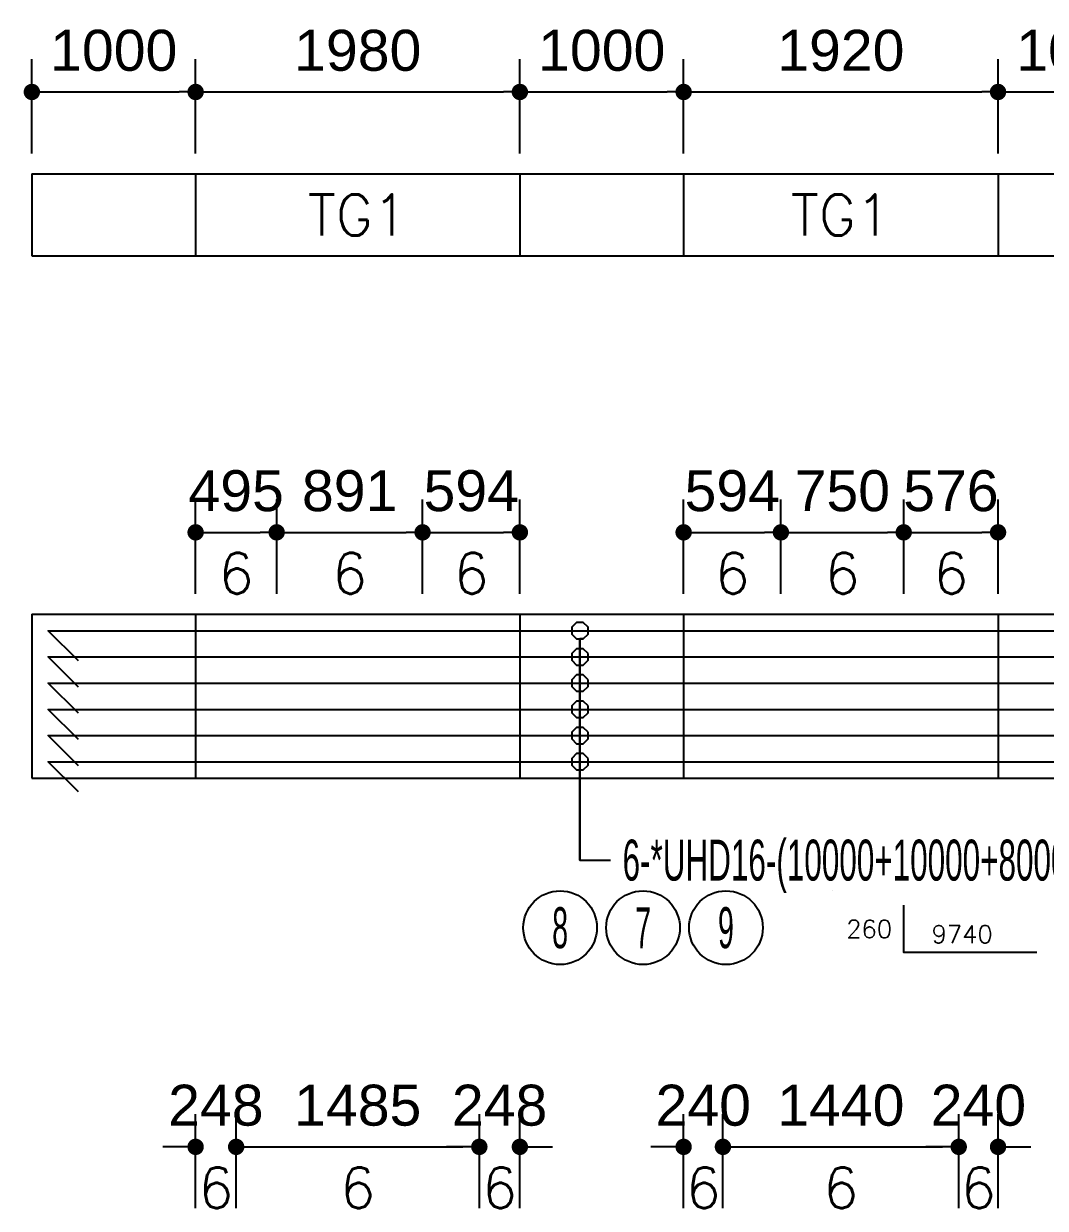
# Model space of a CAD drawing. Header units: millimetres. Extents: x 350420 to 672135, y -312840 to -44390.
# Drawn here: x 472524 to 478763, y -124435 to -117206 of the extents above; entities that cross this region are included whole.
import ezdxf
from ezdxf.enums import TextEntityAlignment as Align

# ---------------------------------------------------------------- set-up
doc = ezdxf.new("R2010")
doc.units = ezdxf.units.MM
doc.header["$LTSCALE"] = 65
doc.layers.get('Defpoints').update_dxf_attribs({"color": 145})
for name, color, linetype in [('RP_DIM', 7, 'Continuous'), ('RP_TAG', 7, 'Continuous'), ('XDIM', 7, 'Continuous'), ('XREBAR', 1, 'Continuous'), ('XSTRUCT', 2, 'Continuous')]:
    doc.layers.add(name, color=color, linetype=linetype)
doc.styles.add('RPWK1', font='arial.ttf', dxfattribs={"bigfont": 'whgtxt.shx'})
doc.styles.add('RPWK2', font='romans.shx', dxfattribs={"bigfont": 'whgtxt.shx'})
doc.styles.get("Standard").update_dxf_attribs({"font": 'arial.ttf'})
doc.styles.add('XRebar', font='Romans.shx', dxfattribs={"bigfont": 'whgtxt.shx'})
doc.dimstyles.new('XRebarm', dxfattribs={"dimscale": 100, "dimtxt": 2.5, "dimasz": 1, "dimexe": 2, "dimexo": 0, "dimgap": 1.25, "dimtad": 1, "dimdec": 0, "dimzin": 0, "dimdsep": 46, "dimtxsty": 'Standard', "dimblk": 'DOT', "dimcen": 0.09, "dimclrd": 7, "dimclre": 7, "dimclrt": 3, "dimadec": 0, "dimazin": 0, "dimtfac": 1, "dimtdec": 4, "dimtofl": 0, "dimtmove": 0, "dimatfit": 3, "dimfxl": 0, "dimtolj": 1, "dimtzin": 0, "dimarcsym": 0})

# ---------------------------------------------------------------- blocks, each defined once
blk = doc.blocks.new('_Dot')
at = {"color": 0, "linetype": 'ByBlock', "lineweight": -2}
blk.add_line((-0.5, 0), (-1, 0), dxfattribs=at)
at = {"color": 0, "linetype": 'ByBlock', "const_width": 0.5}
blk.add_lwpolyline([(-0.25, 0, 1), (0.25, 0, 1)], format="xyb", close=True, dxfattribs=at)
blk = doc.blocks.new('*D1240')
at = {"layer": 'Defpoints', "color": 0, "linetype": 'Continuous', "transparency": 16777216}
for p in [(473574, -117622.5), (472574, -117997.5), (473574, -117997.5)]:
    blk.add_point(p, dxfattribs=at).dxf.unprotected_set("ltscale", 0)
at = {"layer": 'XDIM', "color": 7, "linetype": 'Continuous', "lineweight": -2, "transparency": 16777216}
for p, q in [((472574, -117997.5), (472574, -117422.5)), ((473574, -117997.5), (473574, -117422.5)), ((472674, -117622.5), (473474, -117622.5))]:
    blk.add_line(p, q, dxfattribs=at).dxf.unprotected_set("ltscale", 0)
at = {"layer": 'XDIM', "color": 7, "linetype": 'Continuous', "lineweight": -2, "transparency": 16777216, "xscale": 100, "yscale": 100, "zscale": 100, "rotation": 180}
blk.add_blockref('_Dot', (472574, -117622.5), dxfattribs=at).dxf.unprotected_set("ltscale", 0)
at = {"layer": 'XDIM', "color": 7, "linetype": 'Continuous', "lineweight": -2, "transparency": 16777216, "xscale": 100, "yscale": 100, "zscale": 100}
blk.add_blockref('_Dot', (473574, -117622.5), dxfattribs=at).dxf.unprotected_set("ltscale", 0)
at = {"layer": 'XDIM', "color": 3, "linetype": 'Continuous', "transparency": 16777216, "insert": (473074, -117369.9), "char_height": 250, "attachment_point": 5}
blk.add_mtext('\\A1;1000', dxfattribs=at).dxf.unprotected_set("ltscale", 0)
blk = doc.blocks.new('*D1241')
at = {"layer": 'Defpoints', "color": 0, "linetype": 'Continuous', "transparency": 16777216}
for p in [(475554, -117622.5), (473574, -117997.5), (475554, -117997.5)]:
    blk.add_point(p, dxfattribs=at).dxf.unprotected_set("ltscale", 0)
at = {"layer": 'XDIM', "color": 7, "linetype": 'Continuous', "lineweight": -2, "transparency": 16777216}
for p, q in [((473574, -117997.5), (473574, -117422.5)), ((475554, -117997.5), (475554, -117422.5)), ((473674, -117622.5), (475454, -117622.5))]:
    blk.add_line(p, q, dxfattribs=at).dxf.unprotected_set("ltscale", 0)
at = {"layer": 'XDIM', "color": 7, "linetype": 'Continuous', "lineweight": -2, "transparency": 16777216, "xscale": 100, "yscale": 100, "zscale": 100, "rotation": 180}
blk.add_blockref('_Dot', (473574, -117622.5), dxfattribs=at).dxf.unprotected_set("ltscale", 0)
at = {"layer": 'XDIM', "color": 7, "linetype": 'Continuous', "lineweight": -2, "transparency": 16777216, "xscale": 100, "yscale": 100, "zscale": 100}
blk.add_blockref('_Dot', (475554, -117622.5), dxfattribs=at).dxf.unprotected_set("ltscale", 0)
at = {"layer": 'XDIM', "color": 3, "linetype": 'Continuous', "transparency": 16777216, "insert": (474564, -117369.9), "char_height": 250, "attachment_point": 5}
blk.add_mtext('\\A1;1980', dxfattribs=at).dxf.unprotected_set("ltscale", 0)
blk = doc.blocks.new('*D1242')
at = {"layer": 'Defpoints', "color": 0, "linetype": 'Continuous', "transparency": 16777216}
for p in [(476554, -117622.5), (475554, -117997.5), (476554, -117997.5)]:
    blk.add_point(p, dxfattribs=at).dxf.unprotected_set("ltscale", 0)
at = {"layer": 'XDIM', "color": 7, "linetype": 'Continuous', "lineweight": -2, "transparency": 16777216}
for p, q in [((475554, -117997.5), (475554, -117422.5)), ((476554, -117997.5), (476554, -117422.5)), ((475654, -117622.5), (476454, -117622.5))]:
    blk.add_line(p, q, dxfattribs=at).dxf.unprotected_set("ltscale", 0)
at = {"layer": 'XDIM', "color": 7, "linetype": 'Continuous', "lineweight": -2, "transparency": 16777216, "xscale": 100, "yscale": 100, "zscale": 100, "rotation": 180}
blk.add_blockref('_Dot', (475554, -117622.5), dxfattribs=at).dxf.unprotected_set("ltscale", 0)
at = {"layer": 'XDIM', "color": 7, "linetype": 'Continuous', "lineweight": -2, "transparency": 16777216, "xscale": 100, "yscale": 100, "zscale": 100}
blk.add_blockref('_Dot', (476554, -117622.5), dxfattribs=at).dxf.unprotected_set("ltscale", 0)
at = {"layer": 'XDIM', "color": 3, "linetype": 'Continuous', "transparency": 16777216, "insert": (476054, -117369.9), "char_height": 250, "attachment_point": 5}
blk.add_mtext('\\A1;1000', dxfattribs=at).dxf.unprotected_set("ltscale", 0)
blk = doc.blocks.new('*D1243')
at = {"layer": 'Defpoints', "color": 0, "linetype": 'Continuous', "transparency": 16777216}
for p in [(478474, -117622.5), (476554, -117997.5), (478474, -117997.5)]:
    blk.add_point(p, dxfattribs=at).dxf.unprotected_set("ltscale", 0)
at = {"layer": 'XDIM', "color": 7, "linetype": 'Continuous', "lineweight": -2, "transparency": 16777216}
for p, q in [((476554, -117997.5), (476554, -117422.5)), ((478474, -117997.5), (478474, -117422.5)), ((476654, -117622.5), (478374, -117622.5))]:
    blk.add_line(p, q, dxfattribs=at).dxf.unprotected_set("ltscale", 0)
at = {"layer": 'XDIM', "color": 7, "linetype": 'Continuous', "lineweight": -2, "transparency": 16777216, "xscale": 100, "yscale": 100, "zscale": 100, "rotation": 180}
blk.add_blockref('_Dot', (476554, -117622.5), dxfattribs=at).dxf.unprotected_set("ltscale", 0)
at = {"layer": 'XDIM', "color": 7, "linetype": 'Continuous', "lineweight": -2, "transparency": 16777216, "xscale": 100, "yscale": 100, "zscale": 100}
blk.add_blockref('_Dot', (478474, -117622.5), dxfattribs=at).dxf.unprotected_set("ltscale", 0)
at = {"layer": 'XDIM', "color": 3, "linetype": 'Continuous', "transparency": 16777216, "insert": (477514, -117369.9), "char_height": 250, "attachment_point": 5}
blk.add_mtext('\\A1;1920', dxfattribs=at).dxf.unprotected_set("ltscale", 0)
blk = doc.blocks.new('*D1244')
at = {"layer": 'Defpoints', "color": 0, "linetype": 'Continuous', "transparency": 16777216}
for p in [(479474, -117622.5), (478474, -117997.5), (479474, -117997.5)]:
    blk.add_point(p, dxfattribs=at).dxf.unprotected_set("ltscale", 0)
at = {"layer": 'XDIM', "color": 7, "linetype": 'Continuous', "lineweight": -2, "transparency": 16777216}
for p, q in [((478474, -117997.5), (478474, -117422.5)), ((479474, -117997.5), (479474, -117422.5)), ((478574, -117622.5), (479374, -117622.5))]:
    blk.add_line(p, q, dxfattribs=at).dxf.unprotected_set("ltscale", 0)
at = {"layer": 'XDIM', "color": 7, "linetype": 'Continuous', "lineweight": -2, "transparency": 16777216, "xscale": 100, "yscale": 100, "zscale": 100, "rotation": 180}
blk.add_blockref('_Dot', (478474, -117622.5), dxfattribs=at).dxf.unprotected_set("ltscale", 0)
at = {"layer": 'XDIM', "color": 7, "linetype": 'Continuous', "lineweight": -2, "transparency": 16777216, "xscale": 100, "yscale": 100, "zscale": 100}
blk.add_blockref('_Dot', (479474, -117622.5), dxfattribs=at).dxf.unprotected_set("ltscale", 0)
at = {"layer": 'XDIM', "color": 3, "linetype": 'Continuous', "transparency": 16777216, "insert": (478974, -117369.9), "char_height": 250, "attachment_point": 5}
blk.add_mtext('\\A1;1000', dxfattribs=at).dxf.unprotected_set("ltscale", 0)
blk = doc.blocks.new('*D1257')
at = {"layer": 'Defpoints', "color": 0, "linetype": 'Continuous', "transparency": 16777216}
for p in [(474069, -120310), (473574, -120685), (474069, -120685)]:
    blk.add_point(p, dxfattribs=at).dxf.unprotected_set("ltscale", 0)
at = {"layer": 'XDIM', "color": 7, "linetype": 'Continuous', "lineweight": -2, "transparency": 16777216}
for p, q in [((473574, -120685), (473574, -120110)), ((474069, -120685), (474069, -120110)), ((473674, -120310), (473969, -120310))]:
    blk.add_line(p, q, dxfattribs=at).dxf.unprotected_set("ltscale", 0)
at = {"layer": 'XDIM', "color": 7, "linetype": 'Continuous', "lineweight": -2, "transparency": 16777216, "xscale": 100, "yscale": 100, "zscale": 100, "rotation": 180}
blk.add_blockref('_Dot', (473574, -120310), dxfattribs=at).dxf.unprotected_set("ltscale", 0)
at = {"layer": 'XDIM', "color": 7, "linetype": 'Continuous', "lineweight": -2, "transparency": 16777216, "xscale": 100, "yscale": 100, "zscale": 100}
blk.add_blockref('_Dot', (474069, -120310), dxfattribs=at).dxf.unprotected_set("ltscale", 0)
at = {"layer": 'XDIM', "color": 3, "linetype": 'Continuous', "transparency": 16777216, "insert": (473821.5, -120057.4), "char_height": 250, "attachment_point": 5}
blk.add_mtext('\\A1;495', dxfattribs=at).dxf.unprotected_set("ltscale", 0)
blk = doc.blocks.new('*D1258')
at = {"layer": 'Defpoints', "color": 0, "linetype": 'Continuous', "transparency": 16777216}
for p in [(474960, -120310), (474069, -120685), (474960, -120685)]:
    blk.add_point(p, dxfattribs=at).dxf.unprotected_set("ltscale", 0)
at = {"layer": 'XDIM', "color": 7, "linetype": 'Continuous', "lineweight": -2, "transparency": 16777216}
for p, q in [((474069, -120685), (474069, -120110)), ((474960, -120685), (474960, -120110)), ((474169, -120310), (474860, -120310))]:
    blk.add_line(p, q, dxfattribs=at).dxf.unprotected_set("ltscale", 0)
at = {"layer": 'XDIM', "color": 7, "linetype": 'Continuous', "lineweight": -2, "transparency": 16777216, "xscale": 100, "yscale": 100, "zscale": 100, "rotation": 180}
blk.add_blockref('_Dot', (474069, -120310), dxfattribs=at).dxf.unprotected_set("ltscale", 0)
at = {"layer": 'XDIM', "color": 7, "linetype": 'Continuous', "lineweight": -2, "transparency": 16777216, "xscale": 100, "yscale": 100, "zscale": 100}
blk.add_blockref('_Dot', (474960, -120310), dxfattribs=at).dxf.unprotected_set("ltscale", 0)
at = {"layer": 'XDIM', "color": 3, "linetype": 'Continuous', "transparency": 16777216, "insert": (474514.5, -120057.4), "char_height": 250, "attachment_point": 5}
blk.add_mtext('\\A1;891', dxfattribs=at).dxf.unprotected_set("ltscale", 0)
blk = doc.blocks.new('*D1259')
at = {"layer": 'Defpoints', "color": 0, "linetype": 'Continuous', "transparency": 16777216}
for p in [(475554, -120310), (474960, -120685), (475554, -120685)]:
    blk.add_point(p, dxfattribs=at).dxf.unprotected_set("ltscale", 0)
at = {"layer": 'XDIM', "color": 7, "linetype": 'Continuous', "lineweight": -2, "transparency": 16777216}
for p, q in [((474960, -120685), (474960, -120110)), ((475554, -120685), (475554, -120110)), ((475060, -120310), (475454, -120310))]:
    blk.add_line(p, q, dxfattribs=at).dxf.unprotected_set("ltscale", 0)
at = {"layer": 'XDIM', "color": 7, "linetype": 'Continuous', "lineweight": -2, "transparency": 16777216, "xscale": 100, "yscale": 100, "zscale": 100, "rotation": 180}
blk.add_blockref('_Dot', (474960, -120310), dxfattribs=at).dxf.unprotected_set("ltscale", 0)
at = {"layer": 'XDIM', "color": 7, "linetype": 'Continuous', "lineweight": -2, "transparency": 16777216, "xscale": 100, "yscale": 100, "zscale": 100}
blk.add_blockref('_Dot', (475554, -120310), dxfattribs=at).dxf.unprotected_set("ltscale", 0)
at = {"layer": 'XDIM', "color": 3, "linetype": 'Continuous', "transparency": 16777216, "insert": (475257, -120057.4), "char_height": 250, "attachment_point": 5}
blk.add_mtext('\\A1;594', dxfattribs=at).dxf.unprotected_set("ltscale", 0)
blk = doc.blocks.new('*D1260')
at = {"layer": 'Defpoints', "color": 0, "linetype": 'Continuous', "transparency": 16777216}
for p in [(477148, -120310), (476554, -120685), (477148, -120685)]:
    blk.add_point(p, dxfattribs=at).dxf.unprotected_set("ltscale", 0)
at = {"layer": 'XDIM', "color": 7, "linetype": 'Continuous', "lineweight": -2, "transparency": 16777216}
for p, q in [((476554, -120685), (476554, -120110)), ((477148, -120685), (477148, -120110)), ((476654, -120310), (477048, -120310))]:
    blk.add_line(p, q, dxfattribs=at).dxf.unprotected_set("ltscale", 0)
at = {"layer": 'XDIM', "color": 7, "linetype": 'Continuous', "lineweight": -2, "transparency": 16777216, "xscale": 100, "yscale": 100, "zscale": 100, "rotation": 180}
blk.add_blockref('_Dot', (476554, -120310), dxfattribs=at).dxf.unprotected_set("ltscale", 0)
at = {"layer": 'XDIM', "color": 7, "linetype": 'Continuous', "lineweight": -2, "transparency": 16777216, "xscale": 100, "yscale": 100, "zscale": 100}
blk.add_blockref('_Dot', (477148, -120310), dxfattribs=at).dxf.unprotected_set("ltscale", 0)
at = {"layer": 'XDIM', "color": 3, "linetype": 'Continuous', "transparency": 16777216, "insert": (476851, -120057.4), "char_height": 250, "attachment_point": 5}
blk.add_mtext('\\A1;594', dxfattribs=at).dxf.unprotected_set("ltscale", 0)
blk = doc.blocks.new('*D1261')
at = {"layer": 'Defpoints', "color": 0, "linetype": 'Continuous', "transparency": 16777216}
for p in [(477898, -120310), (477148, -120685), (477898, -120685)]:
    blk.add_point(p, dxfattribs=at).dxf.unprotected_set("ltscale", 0)
at = {"layer": 'XDIM', "color": 7, "linetype": 'Continuous', "lineweight": -2, "transparency": 16777216}
for p, q in [((477148, -120685), (477148, -120110)), ((477898, -120685), (477898, -120110)), ((477248, -120310), (477798, -120310))]:
    blk.add_line(p, q, dxfattribs=at).dxf.unprotected_set("ltscale", 0)
at = {"layer": 'XDIM', "color": 7, "linetype": 'Continuous', "lineweight": -2, "transparency": 16777216, "xscale": 100, "yscale": 100, "zscale": 100, "rotation": 180}
blk.add_blockref('_Dot', (477148, -120310), dxfattribs=at).dxf.unprotected_set("ltscale", 0)
at = {"layer": 'XDIM', "color": 7, "linetype": 'Continuous', "lineweight": -2, "transparency": 16777216, "xscale": 100, "yscale": 100, "zscale": 100}
blk.add_blockref('_Dot', (477898, -120310), dxfattribs=at).dxf.unprotected_set("ltscale", 0)
at = {"layer": 'XDIM', "color": 3, "linetype": 'Continuous', "transparency": 16777216, "insert": (477523, -120057.4), "char_height": 250, "attachment_point": 5}
blk.add_mtext('\\A1;750', dxfattribs=at).dxf.unprotected_set("ltscale", 0)
blk = doc.blocks.new('*D1262')
at = {"layer": 'Defpoints', "color": 0, "linetype": 'Continuous', "transparency": 16777216}
for p in [(478474, -120310), (477898, -120685), (478474, -120685)]:
    blk.add_point(p, dxfattribs=at).dxf.unprotected_set("ltscale", 0)
at = {"layer": 'XDIM', "color": 7, "linetype": 'Continuous', "lineweight": -2, "transparency": 16777216}
for p, q in [((477898, -120685), (477898, -120110)), ((478474, -120685), (478474, -120110)), ((477998, -120310), (478374, -120310))]:
    blk.add_line(p, q, dxfattribs=at).dxf.unprotected_set("ltscale", 0)
at = {"layer": 'XDIM', "color": 7, "linetype": 'Continuous', "lineweight": -2, "transparency": 16777216, "xscale": 100, "yscale": 100, "zscale": 100, "rotation": 180}
blk.add_blockref('_Dot', (477898, -120310), dxfattribs=at).dxf.unprotected_set("ltscale", 0)
at = {"layer": 'XDIM', "color": 7, "linetype": 'Continuous', "lineweight": -2, "transparency": 16777216, "xscale": 100, "yscale": 100, "zscale": 100}
blk.add_blockref('_Dot', (478474, -120310), dxfattribs=at).dxf.unprotected_set("ltscale", 0)
at = {"layer": 'XDIM', "color": 3, "linetype": 'Continuous', "transparency": 16777216, "insert": (478186, -120057.4), "char_height": 250, "attachment_point": 5}
blk.add_mtext('\\A1;576', dxfattribs=at).dxf.unprotected_set("ltscale", 0)
blk = doc.blocks.new('*D1281')
at = {"layer": 'Defpoints', "color": 0, "linetype": 'Continuous', "transparency": 16777216}
for p in [(473821.5, -124060), (473574, -124435), (473821.5, -124435)]:
    blk.add_point(p, dxfattribs=at).dxf.unprotected_set("ltscale", 0)
at = {"layer": 'XDIM', "color": 7, "linetype": 'Continuous', "lineweight": -2, "transparency": 16777216}
for p, q in [((473574, -124435), (473574, -123860)), ((473821.5, -124435), (473821.5, -123860)), ((473474, -124060), (473374, -124060)), ((473921.5, -124060), (474021.5, -124060))]:
    blk.add_line(p, q, dxfattribs=at).dxf.unprotected_set("ltscale", 0)
at = {"layer": 'XDIM', "color": 7, "linetype": 'Continuous', "lineweight": -2, "transparency": 16777216, "xscale": 100, "yscale": 100, "zscale": 100}
blk.add_blockref('_Dot', (473574, -124060), dxfattribs=at).dxf.unprotected_set("ltscale", 0)
at = {"layer": 'XDIM', "color": 7, "linetype": 'Continuous', "lineweight": -2, "transparency": 16777216, "xscale": 100, "yscale": 100, "zscale": 100, "rotation": 180}
blk.add_blockref('_Dot', (473821.5, -124060), dxfattribs=at).dxf.unprotected_set("ltscale", 0)
at = {"layer": 'XDIM', "color": 3, "linetype": 'Continuous', "transparency": 16777216, "insert": (473697.8, -123807.4), "char_height": 250, "attachment_point": 5}
blk.add_mtext('\\A1;248', dxfattribs=at).dxf.unprotected_set("ltscale", 0)
blk = doc.blocks.new('*D1282')
at = {"layer": 'Defpoints', "color": 0, "linetype": 'Continuous', "transparency": 16777216}
for p in [(475306.5, -124060), (473821.5, -124435), (475306.5, -124435)]:
    blk.add_point(p, dxfattribs=at).dxf.unprotected_set("ltscale", 0)
at = {"layer": 'XDIM', "color": 7, "linetype": 'Continuous', "lineweight": -2, "transparency": 16777216}
for p, q in [((473821.5, -124435), (473821.5, -123860)), ((475306.5, -124435), (475306.5, -123860)), ((473921.5, -124060), (475206.5, -124060))]:
    blk.add_line(p, q, dxfattribs=at).dxf.unprotected_set("ltscale", 0)
at = {"layer": 'XDIM', "color": 7, "linetype": 'Continuous', "lineweight": -2, "transparency": 16777216, "xscale": 100, "yscale": 100, "zscale": 100, "rotation": 180}
blk.add_blockref('_Dot', (473821.5, -124060), dxfattribs=at).dxf.unprotected_set("ltscale", 0)
at = {"layer": 'XDIM', "color": 7, "linetype": 'Continuous', "lineweight": -2, "transparency": 16777216, "xscale": 100, "yscale": 100, "zscale": 100}
blk.add_blockref('_Dot', (475306.5, -124060), dxfattribs=at).dxf.unprotected_set("ltscale", 0)
at = {"layer": 'XDIM', "color": 3, "linetype": 'Continuous', "transparency": 16777216, "insert": (474564, -123807.4), "char_height": 250, "attachment_point": 5}
blk.add_mtext('\\A1;1485', dxfattribs=at).dxf.unprotected_set("ltscale", 0)
blk = doc.blocks.new('*D1283')
at = {"layer": 'Defpoints', "color": 0, "linetype": 'Continuous', "transparency": 16777216}
for p in [(475554, -124060), (475306.5, -124435), (475554, -124435)]:
    blk.add_point(p, dxfattribs=at).dxf.unprotected_set("ltscale", 0)
at = {"layer": 'XDIM', "color": 7, "linetype": 'Continuous', "lineweight": -2, "transparency": 16777216}
for p, q in [((475306.5, -124435), (475306.5, -123860)), ((475554, -124435), (475554, -123860)), ((475206.5, -124060), (475106.5, -124060)), ((475654, -124060), (475754, -124060))]:
    blk.add_line(p, q, dxfattribs=at).dxf.unprotected_set("ltscale", 0)
at = {"layer": 'XDIM', "color": 7, "linetype": 'Continuous', "lineweight": -2, "transparency": 16777216, "xscale": 100, "yscale": 100, "zscale": 100}
blk.add_blockref('_Dot', (475306.5, -124060), dxfattribs=at).dxf.unprotected_set("ltscale", 0)
at = {"layer": 'XDIM', "color": 7, "linetype": 'Continuous', "lineweight": -2, "transparency": 16777216, "xscale": 100, "yscale": 100, "zscale": 100, "rotation": 180}
blk.add_blockref('_Dot', (475554, -124060), dxfattribs=at).dxf.unprotected_set("ltscale", 0)
at = {"layer": 'XDIM', "color": 3, "linetype": 'Continuous', "transparency": 16777216, "insert": (475430.3, -123807.4), "char_height": 250, "attachment_point": 5}
blk.add_mtext('\\A1;248', dxfattribs=at).dxf.unprotected_set("ltscale", 0)
blk = doc.blocks.new('*D1284')
at = {"layer": 'Defpoints', "color": 0, "linetype": 'Continuous', "transparency": 16777216}
for p in [(476794, -124060), (476554, -124435), (476794, -124435)]:
    blk.add_point(p, dxfattribs=at).dxf.unprotected_set("ltscale", 0)
at = {"layer": 'XDIM', "color": 7, "linetype": 'Continuous', "lineweight": -2, "transparency": 16777216}
for p, q in [((476554, -124435), (476554, -123860)), ((476794, -124435), (476794, -123860)), ((476454, -124060), (476354, -124060)), ((476894, -124060), (476994, -124060))]:
    blk.add_line(p, q, dxfattribs=at).dxf.unprotected_set("ltscale", 0)
at = {"layer": 'XDIM', "color": 7, "linetype": 'Continuous', "lineweight": -2, "transparency": 16777216, "xscale": 100, "yscale": 100, "zscale": 100}
blk.add_blockref('_Dot', (476554, -124060), dxfattribs=at).dxf.unprotected_set("ltscale", 0)
at = {"layer": 'XDIM', "color": 7, "linetype": 'Continuous', "lineweight": -2, "transparency": 16777216, "xscale": 100, "yscale": 100, "zscale": 100, "rotation": 180}
blk.add_blockref('_Dot', (476794, -124060), dxfattribs=at).dxf.unprotected_set("ltscale", 0)
at = {"layer": 'XDIM', "color": 3, "linetype": 'Continuous', "transparency": 16777216, "insert": (476674, -123807.4), "char_height": 250, "attachment_point": 5}
blk.add_mtext('\\A1;240', dxfattribs=at).dxf.unprotected_set("ltscale", 0)
blk = doc.blocks.new('*D1285')
at = {"layer": 'Defpoints', "color": 0, "linetype": 'Continuous', "transparency": 16777216}
for p in [(478234, -124060), (476794, -124435), (478234, -124435)]:
    blk.add_point(p, dxfattribs=at).dxf.unprotected_set("ltscale", 0)
at = {"layer": 'XDIM', "color": 7, "linetype": 'Continuous', "lineweight": -2, "transparency": 16777216}
for p, q in [((476794, -124435), (476794, -123860)), ((478234, -124435), (478234, -123860)), ((476894, -124060), (478134, -124060))]:
    blk.add_line(p, q, dxfattribs=at).dxf.unprotected_set("ltscale", 0)
at = {"layer": 'XDIM', "color": 7, "linetype": 'Continuous', "lineweight": -2, "transparency": 16777216, "xscale": 100, "yscale": 100, "zscale": 100, "rotation": 180}
blk.add_blockref('_Dot', (476794, -124060), dxfattribs=at).dxf.unprotected_set("ltscale", 0)
at = {"layer": 'XDIM', "color": 7, "linetype": 'Continuous', "lineweight": -2, "transparency": 16777216, "xscale": 100, "yscale": 100, "zscale": 100}
blk.add_blockref('_Dot', (478234, -124060), dxfattribs=at).dxf.unprotected_set("ltscale", 0)
at = {"layer": 'XDIM', "color": 3, "linetype": 'Continuous', "transparency": 16777216, "insert": (477514, -123807.4), "char_height": 250, "attachment_point": 5}
blk.add_mtext('\\A1;1440', dxfattribs=at).dxf.unprotected_set("ltscale", 0)
blk = doc.blocks.new('*D1286')
at = {"layer": 'Defpoints', "color": 0, "linetype": 'Continuous', "transparency": 16777216}
for p in [(478474, -124060), (478234, -124435), (478474, -124435)]:
    blk.add_point(p, dxfattribs=at).dxf.unprotected_set("ltscale", 0)
at = {"layer": 'XDIM', "color": 7, "linetype": 'Continuous', "lineweight": -2, "transparency": 16777216}
for p, q in [((478234, -124435), (478234, -123860)), ((478474, -124435), (478474, -123860)), ((478134, -124060), (478034, -124060)), ((478574, -124060), (478674, -124060))]:
    blk.add_line(p, q, dxfattribs=at).dxf.unprotected_set("ltscale", 0)
at = {"layer": 'XDIM', "color": 7, "linetype": 'Continuous', "lineweight": -2, "transparency": 16777216, "xscale": 100, "yscale": 100, "zscale": 100}
blk.add_blockref('_Dot', (478234, -124060), dxfattribs=at).dxf.unprotected_set("ltscale", 0)
at = {"layer": 'XDIM', "color": 7, "linetype": 'Continuous', "lineweight": -2, "transparency": 16777216, "xscale": 100, "yscale": 100, "zscale": 100, "rotation": 180}
blk.add_blockref('_Dot', (478474, -124060), dxfattribs=at).dxf.unprotected_set("ltscale", 0)
at = {"layer": 'XDIM', "color": 3, "linetype": 'Continuous', "transparency": 16777216, "insert": (478354, -123807.4), "char_height": 250, "attachment_point": 5}
blk.add_mtext('\\A1;240', dxfattribs=at).dxf.unprotected_set("ltscale", 0)
blk = doc.blocks.new('*U1782', base_point=(476119.5834, -122310))
at = {"layer": 'RP_TAG', "color": 0, "linetype": 'Continuous', "ltscale": 100}
for centre in [(475799.8334, -122722.5), (476306.0834, -122722.5), (476812.3334, -122722.5)]:
    blk.add_circle(centre, 225, dxfattribs=at)
at = {"layer": 'RP_TAG', "color": 0, "linetype": 'Continuous', "ltscale": 100, "style": 'RPWK1', "width": 0.55}
blk.add_text('6-*UHD16-(10000+10000+8000)', height=250, dxfattribs=at).set_placement((476181.0834, -122310), align=Align.MIDDLE_LEFT)
at = {"layer": 'RP_TAG', "color": 0, "linetype": 'Continuous', "ltscale": 100, "style": 'RPWK1', "width": 0.5}
for s, p in [('8', (475799.8334, -122722.5)), ('7', (476306.0834, -122722.5)), ('9', (476812.3334, -122722.5))]:
    blk.add_text(s, height=250, dxfattribs=at).set_placement(p, align=Align.MIDDLE_CENTER)

msp = doc.modelspace()

# ---------------------------------------------------------------- linework, layer by layer
at = {"layer": 'RP_DIM', "color": 7, "linetype": 'Continuous', "ltscale": 100}
for points in [[(475920.7, -122310), (475920.7, -120960), (475941.4, -120960), (475970.7, -120930.7), (475970.7, -120889.3), (475941.4, -120860), (475900, -120860), (475870.7, -120889.3), (475870.7, -120930.7), (475900, -120960), (475941.4, -120960), (475920.7, -120960), (475920.7, -122310), (476108.2, -122310)], [(475970.7, -121049.3), (475941.4, -121020), (475900, -121020), (475870.7, -121049.3), (475870.7, -121090.7), (475900, -121120), (475941.4, -121120), (475970.7, -121090.7), (475970.7, -121049.3)], [(475970.7, -121209.3), (475941.4, -121180), (475900, -121180), (475870.7, -121209.3), (475870.7, -121250.7), (475900, -121280), (475941.4, -121280), (475970.7, -121250.7), (475970.7, -121209.3)], [(475970.7, -121369.3), (475941.4, -121340), (475900, -121340), (475870.7, -121369.3), (475870.7, -121410.7), (475900, -121440), (475941.4, -121440), (475970.7, -121410.7), (475970.7, -121369.3)], [(475970.7, -121529.3), (475941.4, -121500), (475900, -121500), (475870.7, -121529.3), (475870.7, -121570.7), (475900, -121600), (475941.4, -121600), (475970.7, -121570.7), (475970.7, -121529.3)], [(475970.7, -121689.3), (475941.4, -121660), (475900, -121660), (475870.7, -121689.3), (475870.7, -121730.7), (475900, -121760), (475941.4, -121760), (475970.7, -121730.7), (475970.7, -121689.3)]]:
    msp.add_lwpolyline(points, dxfattribs=at)
at = {"layer": 'RP_TAG', "color": 250, "linetype": 'Continuous', "ltscale": 100}
msp.add_line((477463.5, -122497.5), (477463.5, -122497.5), dxfattribs=at)
at = {"layer": 'RP_TAG', "color": 1, "linetype": 'Continuous', "ltscale": 100}
msp.add_lwpolyline([(477897.3, -122584.1), (477897.3, -122872.5), (478711.4, -122872.5)], dxfattribs=at)
at = {"layer": 'XREBAR', "color": 1, "linetype": 'Continuous'}
for points in [[(472857.8, -121093.8), (472674, -120910), (482414, -120910), (482414, -120910)], [(472857.8, -121253.8), (472674, -121070), (482414, -121070), (482414, -121070)], [(472857.8, -121413.8), (472674, -121230), (482414, -121230), (482414, -121230)], [(472857.8, -121573.8), (472674, -121390), (482414, -121390), (482414, -121390)], [(472857.8, -121733.8), (472674, -121550), (482414, -121550), (482414, -121550)], [(472857.8, -121893.8), (472674, -121710), (482414, -121710), (482414, -121710)]]:
    msp.add_lwpolyline(points, dxfattribs=at).dxf.unprotected_set("ltscale", 0)
at = {"layer": 'XSTRUCT', "color": 7, "linetype": 'Continuous'}
for p, q in [((472574, -118122.5), (472574, -118622.5)), ((472574, -120810), (472574, -121810))]:
    msp.add_line(p, q, dxfattribs=at).dxf.unprotected_set("ltscale", 0)
at = {"layer": 'XSTRUCT', "color": 2, "linetype": 'Continuous'}
for p, q in [((472574, -118122.5), (473574, -118122.5)), ((475554, -118122.5), (476554, -118122.5)), ((478474, -118122.5), (479474, -118122.5)), ((472574, -118622.5), (473574, -118622.5)), ((475554, -118622.5), (476554, -118622.5)), ((478474, -118622.5), (479474, -118622.5)), ((472574, -120810), (473574, -120810)), ((473574, -120810), (475554, -120810)), ((475554, -120810), (476554, -120810)), ((476554, -120810), (478474, -120810)), ((478474, -120810), (479474, -120810)), ((472574, -121810), (473574, -121810)), ((473574, -121810), (475554, -121810)), ((475554, -121810), (476554, -121810)), ((476554, -121810), (478474, -121810)), ((478474, -121810), (479474, -121810))]:
    msp.add_line(p, q, dxfattribs=at).dxf.unprotected_set("ltscale", 0)
at = {"layer": 'XSTRUCT', "color": 1, "linetype": 'Continuous'}
for p, q in [((473574, -118122.5), (475554, -118122.5)), ((476554, -118122.5), (478474, -118122.5)), ((473574, -118622.5), (475554, -118622.5)), ((476554, -118622.5), (478474, -118622.5))]:
    msp.add_line(p, q, dxfattribs=at).dxf.unprotected_set("ltscale", 0)
at = {"layer": 'XSTRUCT', "color": 253, "linetype": 'Continuous'}
for p, q in [((473574, -118122.5), (473574, -118622.5)), ((475554, -118122.5), (475554, -118622.5)), ((476554, -118122.5), (476554, -118622.5)), ((478474, -118122.5), (478474, -118622.5)), ((473574, -120810), (473574, -121810)), ((475554, -120810), (475554, -121810)), ((476554, -120810), (476554, -121810)), ((478474, -120810), (478474, -121810))]:
    msp.add_line(p, q, dxfattribs=at).dxf.unprotected_set("ltscale", 0)

# ---------------------------------------------------------------- block references
at = {"layer": 'RP_TAG', "color": 171, "linetype": 'Continuous', "ltscale": 1.15363e-317}
msp.add_blockref('*U1782', (476119.6, -122310), dxfattribs=at)

# ---------------------------------------------------------------- texts
at = {"layer": 'RP_TAG', "color": 2, "linetype": 'Continuous', "ltscale": 100, "style": 'RPWK2'}
msp.add_text('260', height=108.89, dxfattribs=at).set_placement((477826.8, -122817.4), align=Align.BOTTOM_RIGHT)
msp.add_text('9740', height=108.89, dxfattribs=at).set_placement((478254.8, -122849.7), align=Align.BOTTOM_CENTER)
at = {"layer": 'XDIM', "color": 7, "linetype": 'Continuous', "style": 'XRebar'}
for p in [(473821.5, -120435), (474514.5, -120435), (475257, -120435), (476851, -120435), (477523, -120435), (478186, -120435), (473697.8, -124185), (474564, -124185), (475430.3, -124185), (476674, -124185), (477514, -124185), (478354, -124185)]:
    e = msp.add_text('6', height=250, dxfattribs=at)
    e.set_placement(p, align=Align.TOP_CENTER)
    e.dxf.unprotected_set("ltscale", 0)
at = {"layer": 'XSTRUCT', "color": 2, "linetype": 'Continuous', "style": 'XRebar'}
for p in [(474564, -118372.5), (477514, -118372.5)]:
    e = msp.add_text('TG1', height=250, dxfattribs=at)
    e.set_placement(p, align=Align.MIDDLE_CENTER)
    e.dxf.unprotected_set("ltscale", 0)

# ---------------------------------------------------------------- dimensions: what is measured, and where the dimension line sits
at = {"layer": 'XDIM', "color": 7, "linetype": 'Continuous'}
for base, p1, p2, picture, middle in [((473574, -117622.5), (472574, -117997.5), (473574, -117997.5), '*D1240', (473074, -117622.5)), ((475554, -117622.5), (473574, -117997.5), (475554, -117997.5), '*D1241', (474564, -117622.5)), ((476554, -117622.5), (475554, -117997.5), (476554, -117997.5), '*D1242', (476054, -117622.5)), ((478474, -117622.5), (476554, -117997.5), (478474, -117997.5), '*D1243', (477514, -117622.5)), ((479474, -117622.5), (478474, -117997.5), (479474, -117997.5), '*D1244', (478974, -117622.5)), ((474069, -120310), (473574, -120685), (474069, -120685), '*D1257', (473821.5, -120310)), ((474960, -120310), (474069, -120685), (474960, -120685), '*D1258', (474514.5, -120310)), ((475554, -120310), (474960, -120685), (475554, -120685), '*D1259', (475257, -120310)), ((477148, -120310), (476554, -120685), (477148, -120685), '*D1260', (476851, -120310)), ((477898, -120310), (477148, -120685), (477898, -120685), '*D1261', (477523, -120310)), ((478474, -120310), (477898, -120685), (478474, -120685), '*D1262', (478186, -120310)), ((473821.5000444, -124060), (473574.0000444, -124435), (473821.5000444, -124435), '*D1281', (473697.7500444, -124060)), ((475306.5, -124060), (473821.5, -124435), (475306.5, -124435), '*D1282', (474564, -124060)), ((475554.0000444, -124060), (475306.5000444, -124435), (475554.0000444, -124435), '*D1283', (475430.2500444, -124060)), ((476794, -124060), (476554, -124435), (476794, -124435), '*D1284', (476674, -124060)), ((478234, -124060), (476794, -124435), (478234, -124435), '*D1285', (477514, -124060)), ((478474, -124060), (478234, -124435), (478474, -124435), '*D1286', (478354, -124060))]:
    dim = msp.add_linear_dim(base=base, p1=p1, p2=p2, angle=0, dimstyle='XRebarm', override={"dimscale": 100}, dxfattribs=at)
    dim.commit()
    dim.dimension.update_dxf_attribs({"geometry": picture, "text_midpoint": middle, "dimtype": 161})
    dim.dimension.dxf.unprotected_set("ltscale", 0)

doc.saveas('drawing.dxf')
